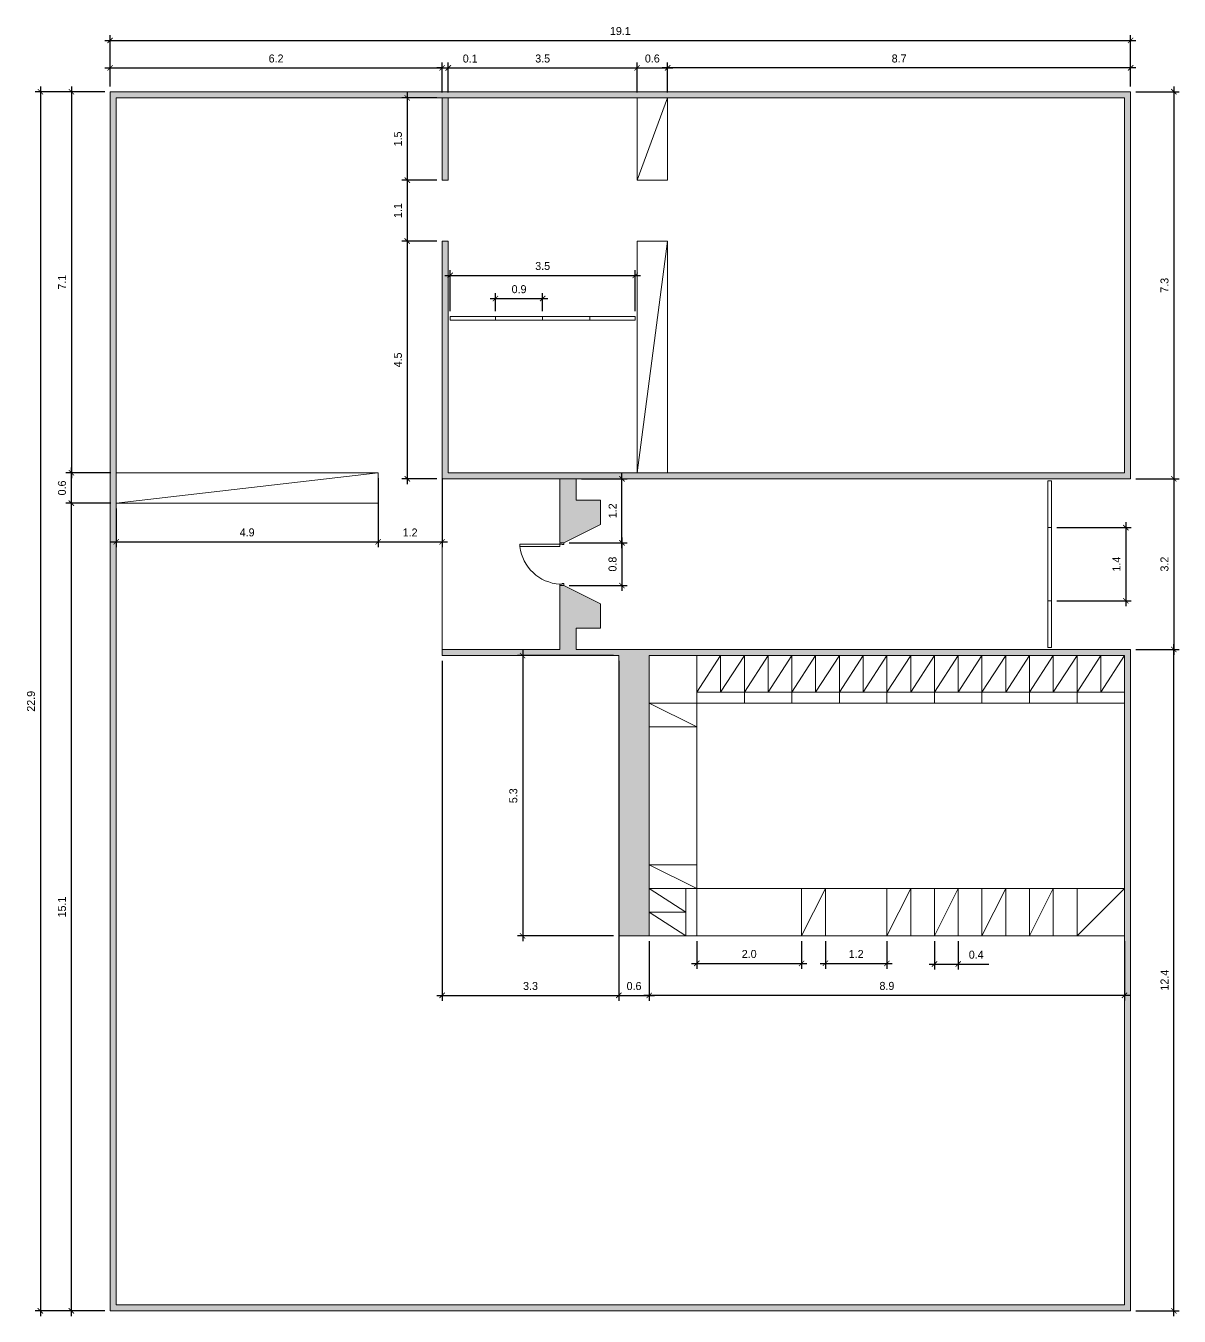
# Model space of a CAD drawing. Header units: inches. Extents: x 313.8 to 391.6, y -1326.7 to -1297.6.
# Drawn here: x 313.81 to 335.44, y -1326.7 to -1302.51 of the extents above; entities that cross this region are included whole.
import ezdxf

# ---------------------------------------------------------------- set-up
doc = ezdxf.new("R2010")
doc.units = ezdxf.units.IN
doc.header["$MEASUREMENT"] = 0
doc.linetypes.add('ACAD_ISO02W100', pattern=[15, 12, -3])
doc.layers.get('DEFPOINTS').update_dxf_attribs({"color": 210})
for name, color, linetype, lineweight in [('A-ANNO-DIMS', 3, 'Continuous', 9), ('A-DOOR-FULL', 4, 'Continuous', 15), ('A-FURN', 8, 'Continuous', 15), ('A-WALL-FULL', 7, 'Continuous', 18), ('quota', 4, 'Continuous', 5)]:
    doc.layers.add(name, color=color, linetype=linetype, lineweight=lineweight)
doc.layers.get('0').off()
doc.dimstyles.new('Copy(3) of Standard', dxfattribs={"dimtxt": 0.15, "dimasz": 0.1, "dimexe": 0.1, "dimexo": 0.1, "dimgap": 0.1, "dimtad": 1, "dimtoh": 1, "dimdec": 1, "dimzin": 0, "dimdsep": 46, "dimtxsty": 'Standard', "dimblk": 'ARCHTICK', "dimblk1": 'ARCHTICK', "dimblk2": 'ARCHTICK', "dimcen": 0.09, "dimdle": 0.1, "dimadec": 0, "dimazin": 0, "dimtfac": 1, "dimtdec": 1, "dimtofl": 0, "dimtmove": 0, "dimatfit": 3, "dimldrblk": 'ARCHTICK', "dimfxl": 1, "dimtolj": 1, "dimtzin": 0, "dimarcsym": 0})

# ---------------------------------------------------------------- blocks, each defined once
blk = doc.blocks.new('_ArchTick')
at = {"color": 0, "linetype": 'ByBlock', "const_width": 0.15}
blk.add_lwpolyline([(-0.5, -0.5), (0.5, 0.5)], dxfattribs=at)
blk = doc.blocks.new('*D37')
at = {"layer": 'DEFPOINTS', "color": 0, "transparency": 16777216}
for p in [(334.529, -1302.784), (315.386, -1303.746), (334.529, -1303.746)]:
    blk.add_point(p, dxfattribs=at)
at = {"layer": 'quota', "color": 0, "lineweight": -2, "transparency": 16777216}
for p, q in [((315.286, -1302.784), (334.629, -1302.784)), ((315.386, -1303.646), (315.386, -1302.684)), ((334.529, -1303.646), (334.529, -1302.684))]:
    blk.add_line(p, q, dxfattribs=at)
at = {"layer": 'quota', "color": 0, "lineweight": -2, "transparency": 16777216, "xscale": 0.1, "yscale": 0.1, "zscale": 0.1, "rotation": 180}
blk.add_blockref('_ArchTick', (315.386, -1302.784), dxfattribs=at)
at = {"layer": 'quota', "color": 0, "lineweight": -2, "transparency": 16777216, "xscale": 0.1, "yscale": 0.1, "zscale": 0.1}
blk.add_blockref('_ArchTick', (334.529, -1302.784), dxfattribs=at)
at = {"layer": 'quota', "color": 0, "transparency": 16777216, "insert": (324.957, -1302.609), "char_height": 0.15, "attachment_point": 5}
blk.add_mtext('\\A1;19.1', dxfattribs=at)
blk = doc.blocks.new('*D38')
at = {"layer": 'DEFPOINTS', "color": 0, "transparency": 16777216}
for p in [(315.386, -1303.746), (314.079, -1326.603), (315.386, -1326.603)]:
    blk.add_point(p, dxfattribs=at)
at = {"layer": 'quota', "color": 0, "lineweight": -2, "transparency": 16777216}
for p, q in [((315.286, -1303.746), (313.979, -1303.746)), ((314.079, -1303.646), (314.079, -1326.703)), ((315.286, -1326.603), (313.979, -1326.603))]:
    blk.add_line(p, q, dxfattribs=at)
at = {"layer": 'quota', "color": 0, "lineweight": -2, "transparency": 16777216, "xscale": 0.1, "yscale": 0.1, "zscale": 0.1}
for p, rotation in [((314.079, -1303.746), 90), ((314.079, -1326.603), 270)]:
    blk.add_blockref('_ArchTick', p, dxfattribs=dict(at, rotation=rotation))
at = {"layer": 'quota', "color": 0, "transparency": 16777216, "insert": (313.904, -1315.175), "char_height": 0.15, "attachment_point": 5, "rotation": 90}
blk.add_mtext('\\A1;22.9', dxfattribs=at)
blk = doc.blocks.new('*D39')
at = {"layer": 'DEFPOINTS', "color": 0, "transparency": 16777216}
for p in [(315.386, -1303.746), (314.66, -1310.889), (315.386, -1310.889)]:
    blk.add_point(p, dxfattribs=at)
at = {"layer": 'quota', "color": 0, "lineweight": -2, "transparency": 16777216}
for p, q in [((315.286, -1303.746), (314.56, -1303.746)), ((314.66, -1303.646), (314.66, -1310.989)), ((315.286, -1310.889), (314.56, -1310.889))]:
    blk.add_line(p, q, dxfattribs=at)
at = {"layer": 'quota', "color": 0, "lineweight": -2, "transparency": 16777216, "xscale": 0.1, "yscale": 0.1, "zscale": 0.1}
for p, rotation in [((314.66, -1303.746), 90), ((314.66, -1310.889), 270)]:
    blk.add_blockref('_ArchTick', p, dxfattribs=dict(at, rotation=rotation))
at = {"layer": 'quota', "color": 0, "transparency": 16777216, "insert": (314.485, -1307.318), "char_height": 0.15, "attachment_point": 5, "rotation": 90}
blk.add_mtext('\\A1;7.1', dxfattribs=at)
blk = doc.blocks.new('*D40')
at = {"layer": 'DEFPOINTS', "color": 0, "transparency": 16777216}
for p in [(315.5, -1310.889), (314.659, -1311.461), (315.5, -1311.461)]:
    blk.add_point(p, dxfattribs=at)
at = {"layer": 'quota', "color": 0, "lineweight": -2, "transparency": 16777216}
for p, q in [((314.659, -1310.789), (314.659, -1311.561)), ((315.4, -1310.889), (314.559, -1310.889)), ((315.4, -1311.461), (314.559, -1311.461))]:
    blk.add_line(p, q, dxfattribs=at)
at = {"layer": 'quota', "color": 0, "lineweight": -2, "transparency": 16777216, "xscale": 0.1, "yscale": 0.1, "zscale": 0.1}
for p, rotation in [((314.659, -1310.889), 90), ((314.659, -1311.461), 270)]:
    blk.add_blockref('_ArchTick', p, dxfattribs=dict(at, rotation=rotation))
at = {"layer": 'quota', "color": 0, "transparency": 16777216, "insert": (314.484, -1311.175), "char_height": 0.15, "attachment_point": 5, "rotation": 90}
blk.add_mtext('\\A1;0.6', dxfattribs=at)
blk = doc.blocks.new('*D41')
at = {"layer": 'DEFPOINTS', "color": 0, "transparency": 16777216}
for p in [(315.386, -1311.461), (314.659, -1326.603), (315.386, -1326.603)]:
    blk.add_point(p, dxfattribs=at)
at = {"layer": 'quota', "color": 0, "lineweight": -2, "transparency": 16777216}
for p, q in [((315.286, -1311.461), (314.559, -1311.461)), ((314.659, -1311.361), (314.659, -1326.703)), ((315.286, -1326.603), (314.559, -1326.603))]:
    blk.add_line(p, q, dxfattribs=at)
at = {"layer": 'quota', "color": 0, "lineweight": -2, "transparency": 16777216, "xscale": 0.1, "yscale": 0.1, "zscale": 0.1}
for p, rotation in [((314.659, -1311.461), 90), ((314.659, -1326.603), 270)]:
    blk.add_blockref('_ArchTick', p, dxfattribs=dict(at, rotation=rotation))
at = {"layer": 'quota', "color": 0, "transparency": 16777216, "insert": (314.484, -1319.032), "char_height": 0.15, "attachment_point": 5, "rotation": 90}
blk.add_mtext('\\A1;15.1', dxfattribs=at)
blk = doc.blocks.new('*D42')
at = {"layer": 'DEFPOINTS', "color": 0, "transparency": 16777216}
for p in [(321.614, -1303.299), (315.386, -1303.746), (321.614, -1303.746)]:
    blk.add_point(p, dxfattribs=at)
at = {"layer": 'quota', "color": 0, "lineweight": -2, "transparency": 16777216}
for p, q in [((315.386, -1303.646), (315.386, -1303.199)), ((321.614, -1303.646), (321.614, -1303.199)), ((315.286, -1303.299), (321.714, -1303.299))]:
    blk.add_line(p, q, dxfattribs=at)
at = {"layer": 'quota', "color": 0, "lineweight": -2, "transparency": 16777216, "xscale": 0.1, "yscale": 0.1, "zscale": 0.1, "rotation": 180}
blk.add_blockref('_ArchTick', (315.386, -1303.299), dxfattribs=at)
at = {"layer": 'quota', "color": 0, "lineweight": -2, "transparency": 16777216, "xscale": 0.1, "yscale": 0.1, "zscale": 0.1}
blk.add_blockref('_ArchTick', (321.614, -1303.299), dxfattribs=at)
at = {"layer": 'quota', "color": 0, "transparency": 16777216, "insert": (318.5, -1303.124), "char_height": 0.15, "attachment_point": 5}
blk.add_mtext('\\A1;6.2', dxfattribs=at)
blk = doc.blocks.new('*D43')
at = {"layer": 'DEFPOINTS', "color": 0, "transparency": 16777216}
for p in [(321.729, -1303.3), (321.614, -1303.861), (321.729, -1303.861)]:
    blk.add_point(p, dxfattribs=at)
at = {"layer": 'quota', "color": 0, "lineweight": -2, "transparency": 16777216}
for p, q in [((321.614, -1303.761), (321.614, -1303.2)), ((321.729, -1303.761), (321.729, -1303.2)), ((321.614, -1303.3), (321.514, -1303.3)), ((321.729, -1303.3), (322.354, -1303.3))]:
    blk.add_line(p, q, dxfattribs=at)
at = {"layer": 'quota', "color": 0, "lineweight": -2, "transparency": 16777216, "xscale": 0.1, "yscale": 0.1, "zscale": 0.1}
blk.add_blockref('_ArchTick', (321.614, -1303.3), dxfattribs=at)
at = {"layer": 'quota', "color": 0, "lineweight": -2, "transparency": 16777216, "xscale": 0.1, "yscale": 0.1, "zscale": 0.1, "rotation": 180}
blk.add_blockref('_ArchTick', (321.729, -1303.3), dxfattribs=at)
at = {"layer": 'quota', "color": 0, "transparency": 16777216, "insert": (322.141, -1303.125), "char_height": 0.15, "attachment_point": 5}
blk.add_mtext('\\A1;0.1', dxfattribs=at)
blk = doc.blocks.new('*D44')
at = {"layer": 'DEFPOINTS', "color": 0, "transparency": 16777216}
for p in [(325.272, -1303.299), (321.729, -1303.746), (325.272, -1303.746)]:
    blk.add_point(p, dxfattribs=at)
at = {"layer": 'quota', "color": 0, "lineweight": -2, "transparency": 16777216}
for p, q in [((321.729, -1303.646), (321.729, -1303.199)), ((325.272, -1303.646), (325.272, -1303.199)), ((321.629, -1303.299), (325.372, -1303.299))]:
    blk.add_line(p, q, dxfattribs=at)
at = {"layer": 'quota', "color": 0, "lineweight": -2, "transparency": 16777216, "xscale": 0.1, "yscale": 0.1, "zscale": 0.1, "rotation": 180}
blk.add_blockref('_ArchTick', (321.729, -1303.299), dxfattribs=at)
at = {"layer": 'quota', "color": 0, "lineweight": -2, "transparency": 16777216, "xscale": 0.1, "yscale": 0.1, "zscale": 0.1}
blk.add_blockref('_ArchTick', (325.272, -1303.299), dxfattribs=at)
at = {"layer": 'quota', "color": 0, "transparency": 16777216, "insert": (323.5, -1303.124), "char_height": 0.15, "attachment_point": 5}
blk.add_mtext('\\A1;3.5', dxfattribs=at)
blk = doc.blocks.new('*D45')
at = {"layer": 'DEFPOINTS', "color": 0, "transparency": 16777216}
for p in [(325.843, -1303.299), (325.272, -1303.861), (325.843, -1303.861)]:
    blk.add_point(p, dxfattribs=at)
at = {"layer": 'quota', "color": 0, "lineweight": -2, "transparency": 16777216}
for p, q in [((325.272, -1303.761), (325.272, -1303.199)), ((325.843, -1303.761), (325.843, -1303.199)), ((325.172, -1303.299), (325.943, -1303.299))]:
    blk.add_line(p, q, dxfattribs=at)
at = {"layer": 'quota', "color": 0, "lineweight": -2, "transparency": 16777216, "xscale": 0.1, "yscale": 0.1, "zscale": 0.1, "rotation": 180}
blk.add_blockref('_ArchTick', (325.272, -1303.299), dxfattribs=at)
at = {"layer": 'quota', "color": 0, "lineweight": -2, "transparency": 16777216, "xscale": 0.1, "yscale": 0.1, "zscale": 0.1}
blk.add_blockref('_ArchTick', (325.843, -1303.299), dxfattribs=at)
at = {"layer": 'quota', "color": 0, "transparency": 16777216, "insert": (325.557, -1303.124), "char_height": 0.15, "attachment_point": 5}
blk.add_mtext('\\A1;0.6', dxfattribs=at)
blk = doc.blocks.new('*D46')
at = {"layer": 'DEFPOINTS', "color": 0, "transparency": 16777216}
for p in [(325.843, -1303.299), (325.843, -1303.746), (334.529, -1303.746)]:
    blk.add_point(p, dxfattribs=at)
at = {"layer": 'quota', "color": 0, "lineweight": -2, "transparency": 16777216}
for p, q in [((325.843, -1303.646), (325.843, -1303.199)), ((334.529, -1303.646), (334.529, -1303.199)), ((334.629, -1303.299), (325.743, -1303.299))]:
    blk.add_line(p, q, dxfattribs=at)
at = {"layer": 'quota', "color": 0, "lineweight": -2, "transparency": 16777216, "xscale": 0.1, "yscale": 0.1, "zscale": 0.1, "rotation": 180}
blk.add_blockref('_ArchTick', (325.843, -1303.299), dxfattribs=at)
at = {"layer": 'quota', "color": 0, "lineweight": -2, "transparency": 16777216, "xscale": 0.1, "yscale": 0.1, "zscale": 0.1}
blk.add_blockref('_ArchTick', (334.529, -1303.299), dxfattribs=at)
at = {"layer": 'quota', "color": 0, "transparency": 16777216, "insert": (330.186, -1303.124), "char_height": 0.15, "attachment_point": 5}
blk.add_mtext('\\A1;8.7', dxfattribs=at)
blk = doc.blocks.new('*D47')
at = {"layer": 'DEFPOINTS', "color": 0, "transparency": 16777216}
for p in [(321.614, -1303.861), (320.96, -1305.403), (321.614, -1305.403)]:
    blk.add_point(p, dxfattribs=at)
at = {"layer": 'quota', "color": 0, "lineweight": -2, "transparency": 16777216}
for p, q in [((320.96, -1303.761), (320.96, -1305.503)), ((321.514, -1303.861), (320.86, -1303.861)), ((321.514, -1305.403), (320.86, -1305.403))]:
    blk.add_line(p, q, dxfattribs=at)
at = {"layer": 'quota', "color": 0, "lineweight": -2, "transparency": 16777216, "xscale": 0.1, "yscale": 0.1, "zscale": 0.1}
for p, rotation in [((320.96, -1303.861), 90), ((320.96, -1305.403), 270)]:
    blk.add_blockref('_ArchTick', p, dxfattribs=dict(at, rotation=rotation))
at = {"layer": 'quota', "color": 0, "transparency": 16777216, "insert": (320.785, -1304.632), "char_height": 0.15, "attachment_point": 5, "rotation": 90}
blk.add_mtext('\\A1;1.5', dxfattribs=at)
blk = doc.blocks.new('*D48')
at = {"layer": 'DEFPOINTS', "color": 0, "transparency": 16777216}
for p in [(321.614, -1305.403), (320.96, -1306.546), (321.614, -1306.546)]:
    blk.add_point(p, dxfattribs=at)
at = {"layer": 'quota', "color": 0, "lineweight": -2, "transparency": 16777216}
for p, q in [((321.514, -1305.403), (320.86, -1305.403)), ((320.96, -1305.303), (320.96, -1306.646)), ((321.514, -1306.546), (320.86, -1306.546))]:
    blk.add_line(p, q, dxfattribs=at)
at = {"layer": 'quota', "color": 0, "lineweight": -2, "transparency": 16777216, "xscale": 0.1, "yscale": 0.1, "zscale": 0.1}
for p, rotation in [((320.96, -1305.403), 90), ((320.96, -1306.546), 270)]:
    blk.add_blockref('_ArchTick', p, dxfattribs=dict(at, rotation=rotation))
at = {"layer": 'quota', "color": 0, "transparency": 16777216, "insert": (320.785, -1305.975), "char_height": 0.15, "attachment_point": 5, "rotation": 90}
blk.add_mtext('\\A1;1.1', dxfattribs=at)
blk = doc.blocks.new('*D49')
at = {"layer": 'DEFPOINTS', "color": 0, "transparency": 16777216}
for p in [(321.614, -1306.546), (320.96, -1311.003), (321.614, -1311.003)]:
    blk.add_point(p, dxfattribs=at)
at = {"layer": 'quota', "color": 0, "lineweight": -2, "transparency": 16777216}
for p, q in [((321.514, -1306.546), (320.86, -1306.546)), ((320.96, -1306.446), (320.96, -1311.103)), ((321.514, -1311.003), (320.86, -1311.003))]:
    blk.add_line(p, q, dxfattribs=at)
at = {"layer": 'quota', "color": 0, "lineweight": -2, "transparency": 16777216, "xscale": 0.1, "yscale": 0.1, "zscale": 0.1}
for p, rotation in [((320.96, -1306.546), 90), ((320.96, -1311.003), 270)]:
    blk.add_blockref('_ArchTick', p, dxfattribs=dict(at, rotation=rotation))
at = {"layer": 'quota', "color": 0, "transparency": 16777216, "insert": (320.785, -1308.775), "char_height": 0.15, "attachment_point": 5, "rotation": 90}
blk.add_mtext('\\A1;4.5', dxfattribs=at)
blk = doc.blocks.new('*D51')
at = {"layer": 'DEFPOINTS', "color": 0, "transparency": 16777216}
for p in [(323.9, -1312.203), (323.9, -1313.003), (324.986, -1313.003)]:
    blk.add_point(p, dxfattribs=at)
at = {"layer": 'quota', "color": 0, "lineweight": -2, "transparency": 16777216}
for p, q in [((324, -1312.203), (325.086, -1312.203)), ((324.986, -1312.103), (324.986, -1313.103)), ((324, -1313.003), (325.086, -1313.003))]:
    blk.add_line(p, q, dxfattribs=at)
at = {"layer": 'quota', "color": 0, "lineweight": -2, "transparency": 16777216, "xscale": 0.1, "yscale": 0.1, "zscale": 0.1}
for p, rotation in [((324.986, -1312.203), 90), ((324.986, -1313.003), 270)]:
    blk.add_blockref('_ArchTick', p, dxfattribs=dict(at, rotation=rotation))
at = {"layer": 'quota', "color": 0, "transparency": 16777216, "insert": (324.811, -1312.603), "char_height": 0.15, "attachment_point": 5, "rotation": 90}
blk.add_mtext('\\A1;0.8', dxfattribs=at)
blk = doc.blocks.new('*D52')
at = {"layer": 'DEFPOINTS', "color": 0, "transparency": 16777216}
for p in [(324.129, -1311.003), (324.987, -1311.003), (323.9, -1312.203)]:
    blk.add_point(p, dxfattribs=at)
at = {"layer": 'quota', "color": 0, "lineweight": -2, "transparency": 16777216}
for p, q in [((324.229, -1311.003), (325.087, -1311.003)), ((324.987, -1312.303), (324.987, -1310.903)), ((324, -1312.203), (325.087, -1312.203))]:
    blk.add_line(p, q, dxfattribs=at)
at = {"layer": 'quota', "color": 0, "lineweight": -2, "transparency": 16777216, "xscale": 0.1, "yscale": 0.1, "zscale": 0.1}
for p, rotation in [((324.987, -1311.003), 90), ((324.987, -1312.203), 270)]:
    blk.add_blockref('_ArchTick', p, dxfattribs=dict(at, rotation=rotation))
at = {"layer": 'quota', "color": 0, "transparency": 16777216, "insert": (324.812, -1311.603), "char_height": 0.15, "attachment_point": 5, "rotation": 90}
blk.add_mtext('\\A1;1.2', dxfattribs=at)
blk = doc.blocks.new('*D53')
at = {"layer": 'DEFPOINTS', "color": 0, "transparency": 16777216}
for p in [(325.236, -1307.189), (321.764, -1307.963), (325.236, -1307.963)]:
    blk.add_point(p, dxfattribs=at)
at = {"layer": 'quota', "color": 0, "lineweight": -2, "transparency": 16777216}
for p, q in [((321.764, -1307.863), (321.764, -1307.089)), ((325.236, -1307.863), (325.236, -1307.089)), ((321.664, -1307.189), (325.336, -1307.189))]:
    blk.add_line(p, q, dxfattribs=at)
at = {"layer": 'quota', "color": 0, "lineweight": -2, "transparency": 16777216, "xscale": 0.1, "yscale": 0.1, "zscale": 0.1, "rotation": 180}
blk.add_blockref('_ArchTick', (321.764, -1307.189), dxfattribs=at)
at = {"layer": 'quota', "color": 0, "lineweight": -2, "transparency": 16777216, "xscale": 0.1, "yscale": 0.1, "zscale": 0.1}
blk.add_blockref('_ArchTick', (325.236, -1307.189), dxfattribs=at)
at = {"layer": 'quota', "color": 0, "transparency": 16777216, "insert": (323.5, -1307.014), "char_height": 0.15, "attachment_point": 5}
blk.add_mtext('\\A1;3.5', dxfattribs=at)
blk = doc.blocks.new('*D54')
at = {"layer": 'DEFPOINTS', "color": 0, "transparency": 16777216}
for p in [(323.5, -1307.624), (322.614, -1307.963), (323.5, -1307.963)]:
    blk.add_point(p, dxfattribs=at)
at = {"layer": 'quota', "color": 0, "lineweight": -2, "transparency": 16777216}
for p, q in [((322.514, -1307.624), (323.6, -1307.624)), ((322.614, -1307.863), (322.614, -1307.524)), ((323.5, -1307.863), (323.5, -1307.524))]:
    blk.add_line(p, q, dxfattribs=at)
at = {"layer": 'quota', "color": 0, "lineweight": -2, "transparency": 16777216, "xscale": 0.1, "yscale": 0.1, "zscale": 0.1, "rotation": 180}
blk.add_blockref('_ArchTick', (322.614, -1307.624), dxfattribs=at)
at = {"layer": 'quota', "color": 0, "lineweight": -2, "transparency": 16777216, "xscale": 0.1, "yscale": 0.1, "zscale": 0.1}
blk.add_blockref('_ArchTick', (323.5, -1307.624), dxfattribs=at)
at = {"layer": 'quota', "color": 0, "transparency": 16777216, "insert": (323.057, -1307.449), "char_height": 0.15, "attachment_point": 5}
blk.add_mtext('\\A1;0.9', dxfattribs=at)
blk = doc.blocks.new('*D55')
at = {"layer": 'DEFPOINTS', "color": 0, "transparency": 16777216}
for p in [(334.529, -1303.746), (334.528, -1311.003), (335.339, -1311.003)]:
    blk.add_point(p, dxfattribs=at)
at = {"layer": 'quota', "color": 0, "lineweight": -2, "transparency": 16777216}
for p, q in [((334.629, -1303.746), (335.44, -1303.746)), ((335.34, -1303.646), (335.339, -1311.103)), ((334.628, -1311.003), (335.439, -1311.003))]:
    blk.add_line(p, q, dxfattribs=at)
at = {"layer": 'quota', "color": 0, "lineweight": -2, "transparency": 16777216, "xscale": 0.1, "yscale": 0.1, "zscale": 0.1}
for p, rotation in [((335.34, -1303.746), 89.99767117110451), ((335.339, -1311.003), 269.9976711711045)]:
    blk.add_blockref('_ArchTick', p, dxfattribs=dict(at, rotation=rotation))
at = {"layer": 'quota', "color": 0, "transparency": 16777216, "insert": (335.164, -1307.375), "char_height": 0.15, "attachment_point": 5, "rotation": 89.9977}
blk.add_mtext('\\A1;7.3', dxfattribs=at)
blk = doc.blocks.new('*D56')
at = {"layer": 'DEFPOINTS', "color": 0, "transparency": 16777216}
for p in [(334.528, -1311.003), (334.528, -1314.203), (335.339, -1314.203)]:
    blk.add_point(p, dxfattribs=at)
at = {"layer": 'quota', "color": 0, "lineweight": -2, "transparency": 16777216}
for p, q in [((334.628, -1311.003), (335.439, -1311.003)), ((335.339, -1310.903), (335.339, -1314.303)), ((334.628, -1314.203), (335.439, -1314.203))]:
    blk.add_line(p, q, dxfattribs=at)
at = {"layer": 'quota', "color": 0, "lineweight": -2, "transparency": 16777216, "xscale": 0.1, "yscale": 0.1, "zscale": 0.1}
for p, rotation in [((335.339, -1311.003), 89.99767117110441), ((335.339, -1314.203), 269.9976711711044)]:
    blk.add_blockref('_ArchTick', p, dxfattribs=dict(at, rotation=rotation))
at = {"layer": 'quota', "color": 0, "transparency": 16777216, "insert": (335.164, -1312.603), "char_height": 0.15, "attachment_point": 5, "rotation": 89.9977}
blk.add_mtext('\\A1;3.2', dxfattribs=at)
blk = doc.blocks.new('*D57')
at = {"layer": 'DEFPOINTS', "color": 0, "transparency": 16777216}
for p in [(334.529, -1314.203), (335.339, -1314.203), (334.529, -1326.603)]:
    blk.add_point(p, dxfattribs=at)
at = {"layer": 'quota', "color": 0, "lineweight": -2, "transparency": 16777216}
for p, q in [((335.339, -1326.703), (335.339, -1314.103)), ((334.629, -1314.203), (335.439, -1314.203)), ((334.629, -1326.603), (335.439, -1326.603))]:
    blk.add_line(p, q, dxfattribs=at)
at = {"layer": 'quota', "color": 0, "lineweight": -2, "transparency": 16777216, "xscale": 0.1, "yscale": 0.1, "zscale": 0.1}
for p, rotation in [((335.339, -1314.203), 90), ((335.339, -1326.603), 270)]:
    blk.add_blockref('_ArchTick', p, dxfattribs=dict(at, rotation=rotation))
at = {"layer": 'quota', "color": 0, "transparency": 16777216, "insert": (335.164, -1320.403), "char_height": 0.15, "attachment_point": 5, "rotation": 90}
blk.add_mtext('\\A1;12.4', dxfattribs=at)
blk = doc.blocks.new('*D58')
at = {"layer": 'DEFPOINTS', "color": 0, "transparency": 16777216}
for p in [(333.043, -1311.918), (333.043, -1313.289), (334.438, -1313.289)]:
    blk.add_point(p, dxfattribs=at)
at = {"layer": 'quota', "color": 0, "lineweight": -2, "transparency": 16777216}
for p, q in [((333.143, -1311.918), (334.538, -1311.918)), ((334.438, -1311.818), (334.438, -1313.389)), ((333.143, -1313.289), (334.538, -1313.289))]:
    blk.add_line(p, q, dxfattribs=at)
at = {"layer": 'quota', "color": 0, "lineweight": -2, "transparency": 16777216, "xscale": 0.1, "yscale": 0.1, "zscale": 0.1}
for p, rotation in [((334.438, -1311.918), 90), ((334.438, -1313.289), 270)]:
    blk.add_blockref('_ArchTick', p, dxfattribs=dict(at, rotation=rotation))
at = {"layer": 'quota', "color": 0, "transparency": 16777216, "insert": (334.263, -1312.603), "char_height": 0.15, "attachment_point": 5, "rotation": 90}
blk.add_mtext('\\A1;1.4', dxfattribs=at)
blk = doc.blocks.new('*D59')
at = {"layer": 'DEFPOINTS', "color": 0, "transparency": 16777216}
for p in [(321.614, -1314.318), (324.929, -1314.318), (324.929, -1320.688)]:
    blk.add_point(p, dxfattribs=at)
at = {"layer": 'quota', "color": 0, "lineweight": -2, "transparency": 16777216}
for p, q in [((321.614, -1314.418), (321.614, -1320.788)), ((324.929, -1314.418), (324.929, -1320.788)), ((321.514, -1320.688), (325.029, -1320.688))]:
    blk.add_line(p, q, dxfattribs=at)
at = {"layer": 'quota', "color": 0, "lineweight": -2, "transparency": 16777216, "xscale": 0.1, "yscale": 0.1, "zscale": 0.1, "rotation": 180}
blk.add_blockref('_ArchTick', (321.614, -1320.688), dxfattribs=at)
at = {"layer": 'quota', "color": 0, "lineweight": -2, "transparency": 16777216, "xscale": 0.1, "yscale": 0.1, "zscale": 0.1}
blk.add_blockref('_ArchTick', (324.929, -1320.688), dxfattribs=at)
at = {"layer": 'quota', "color": 0, "transparency": 16777216, "insert": (323.272, -1320.513), "char_height": 0.15, "attachment_point": 5}
blk.add_mtext('\\A1;3.3', dxfattribs=at)
blk = doc.blocks.new('*D60')
at = {"layer": 'DEFPOINTS', "color": 0, "transparency": 16777216}
for p in [(324.929, -1319.575), (325.5, -1319.575), (325.5, -1320.689)]:
    blk.add_point(p, dxfattribs=at)
at = {"layer": 'quota', "color": 0, "lineweight": -2, "transparency": 16777216}
for p, q in [((324.929, -1319.675), (324.929, -1320.789)), ((325.5, -1319.675), (325.5, -1320.789)), ((324.829, -1320.689), (325.6, -1320.689))]:
    blk.add_line(p, q, dxfattribs=at)
at = {"layer": 'quota', "color": 0, "lineweight": -2, "transparency": 16777216, "xscale": 0.1, "yscale": 0.1, "zscale": 0.1, "rotation": 180}
blk.add_blockref('_ArchTick', (324.929, -1320.689), dxfattribs=at)
at = {"layer": 'quota', "color": 0, "lineweight": -2, "transparency": 16777216, "xscale": 0.1, "yscale": 0.1, "zscale": 0.1}
blk.add_blockref('_ArchTick', (325.5, -1320.689), dxfattribs=at)
at = {"layer": 'quota', "color": 0, "transparency": 16777216, "insert": (325.214, -1320.514), "char_height": 0.15, "attachment_point": 5}
blk.add_mtext('\\A1;0.6', dxfattribs=at)
blk = doc.blocks.new('*D61')
at = {"layer": 'DEFPOINTS', "color": 0, "transparency": 16777216}
for p in [(325.5, -1319.575), (334.414, -1319.575), (334.414, -1320.687)]:
    blk.add_point(p, dxfattribs=at)
at = {"layer": 'quota', "color": 0, "lineweight": -2, "transparency": 16777216}
for p, q in [((325.5, -1319.675), (325.5, -1320.787)), ((334.414, -1319.675), (334.414, -1320.787)), ((325.4, -1320.687), (334.514, -1320.687))]:
    blk.add_line(p, q, dxfattribs=at)
at = {"layer": 'quota', "color": 0, "lineweight": -2, "transparency": 16777216, "xscale": 0.1, "yscale": 0.1, "zscale": 0.1, "rotation": 180}
blk.add_blockref('_ArchTick', (325.5, -1320.687), dxfattribs=at)
at = {"layer": 'quota', "color": 0, "lineweight": -2, "transparency": 16777216, "xscale": 0.1, "yscale": 0.1, "zscale": 0.1}
blk.add_blockref('_ArchTick', (334.414, -1320.687), dxfattribs=at)
at = {"layer": 'quota', "color": 0, "transparency": 16777216, "insert": (329.957, -1320.512), "char_height": 0.15, "attachment_point": 5}
blk.add_mtext('\\A1;8.9', dxfattribs=at)
blk = doc.blocks.new('*D62')
at = {"layer": 'DEFPOINTS', "color": 0, "transparency": 16777216}
for p in [(326.392, -1319.575), (328.357, -1319.575), (328.357, -1320.088)]:
    blk.add_point(p, dxfattribs=at)
at = {"layer": 'quota', "color": 0, "lineweight": -2, "transparency": 16777216}
for p, q in [((326.392, -1319.675), (326.392, -1320.188)), ((328.357, -1319.675), (328.357, -1320.188)), ((326.292, -1320.088), (328.457, -1320.088))]:
    blk.add_line(p, q, dxfattribs=at)
at = {"layer": 'quota', "color": 0, "lineweight": -2, "transparency": 16777216, "xscale": 0.1, "yscale": 0.1, "zscale": 0.1, "rotation": 180}
blk.add_blockref('_ArchTick', (326.392, -1320.088), dxfattribs=at)
at = {"layer": 'quota', "color": 0, "lineweight": -2, "transparency": 16777216, "xscale": 0.1, "yscale": 0.1, "zscale": 0.1}
blk.add_blockref('_ArchTick', (328.357, -1320.088), dxfattribs=at)
at = {"layer": 'quota', "color": 0, "transparency": 16777216, "insert": (327.374, -1319.913), "char_height": 0.15, "attachment_point": 5}
blk.add_mtext('\\A1;2.0', dxfattribs=at)
blk = doc.blocks.new('*D63')
at = {"layer": 'DEFPOINTS', "color": 0, "transparency": 16777216}
for p in [(328.803, -1319.575), (329.957, -1319.575), (329.957, -1320.088)]:
    blk.add_point(p, dxfattribs=at)
at = {"layer": 'quota', "color": 0, "lineweight": -2, "transparency": 16777216}
for p, q in [((328.803, -1319.675), (328.803, -1320.188)), ((329.957, -1319.675), (329.957, -1320.188)), ((328.703, -1320.088), (330.057, -1320.088))]:
    blk.add_line(p, q, dxfattribs=at)
at = {"layer": 'quota', "color": 0, "lineweight": -2, "transparency": 16777216, "xscale": 0.1, "yscale": 0.1, "zscale": 0.1, "rotation": 180}
blk.add_blockref('_ArchTick', (328.803, -1320.088), dxfattribs=at)
at = {"layer": 'quota', "color": 0, "lineweight": -2, "transparency": 16777216, "xscale": 0.1, "yscale": 0.1, "zscale": 0.1}
blk.add_blockref('_ArchTick', (329.957, -1320.088), dxfattribs=at)
at = {"layer": 'quota', "color": 0, "transparency": 16777216, "insert": (329.38, -1319.913), "char_height": 0.15, "attachment_point": 5}
blk.add_mtext('\\A1;1.2', dxfattribs=at)
blk = doc.blocks.new('*D64')
at = {"layer": 'DEFPOINTS', "color": 0, "transparency": 16777216}
for p in [(330.849, -1319.575), (331.294, -1319.575), (331.294, -1320.101)]:
    blk.add_point(p, dxfattribs=at)
at = {"layer": 'quota', "color": 0, "lineweight": -2, "transparency": 16777216}
for p, q in [((330.849, -1319.675), (330.849, -1320.201)), ((331.294, -1319.675), (331.294, -1320.201)), ((330.749, -1320.101), (331.294, -1320.101)), ((331.294, -1320.101), (331.869, -1320.101))]:
    blk.add_line(p, q, dxfattribs=at)
at = {"layer": 'quota', "color": 0, "lineweight": -2, "transparency": 16777216, "xscale": 0.1, "yscale": 0.1, "zscale": 0.1, "rotation": 180}
blk.add_blockref('_ArchTick', (330.849, -1320.101), dxfattribs=at)
at = {"layer": 'quota', "color": 0, "lineweight": -2, "transparency": 16777216, "xscale": 0.1, "yscale": 0.1, "zscale": 0.1}
blk.add_blockref('_ArchTick', (331.294, -1320.101), dxfattribs=at)
at = {"layer": 'quota', "color": 0, "transparency": 16777216, "insert": (331.632, -1319.926), "char_height": 0.15, "attachment_point": 5}
blk.add_mtext('\\A1;0.4', dxfattribs=at)
blk = doc.blocks.new('*D65')
at = {"layer": 'DEFPOINTS', "color": 0, "transparency": 16777216}
for p in [(324.929, -1314.318), (323.125, -1319.575), (324.929, -1319.575)]:
    blk.add_point(p, dxfattribs=at)
at = {"layer": 'quota', "color": 0, "lineweight": -2, "transparency": 16777216}
for p, q in [((324.829, -1314.318), (323.025, -1314.318)), ((323.125, -1314.218), (323.125, -1319.675)), ((324.829, -1319.575), (323.025, -1319.575))]:
    blk.add_line(p, q, dxfattribs=at)
at = {"layer": 'quota', "color": 0, "lineweight": -2, "transparency": 16777216, "xscale": 0.1, "yscale": 0.1, "zscale": 0.1}
for p, rotation in [((323.125, -1314.318), 90), ((323.125, -1319.575), 270)]:
    blk.add_blockref('_ArchTick', p, dxfattribs=dict(at, rotation=rotation))
at = {"layer": 'quota', "color": 0, "transparency": 16777216, "insert": (322.95, -1316.946), "char_height": 0.15, "attachment_point": 5, "rotation": 90}
blk.add_mtext('\\A1;5.3', dxfattribs=at)
blk = doc.blocks.new('*D66')
at = {"layer": 'DEFPOINTS', "color": 0, "transparency": 16777216}
for p in [(315.5, -1311.461), (320.414, -1311.461), (320.414, -1312.184)]:
    blk.add_point(p, dxfattribs=at)
at = {"layer": 'quota', "color": 0, "lineweight": -2, "transparency": 16777216}
for p, q in [((315.5, -1311.561), (315.5, -1312.284)), ((320.414, -1311.561), (320.414, -1312.284)), ((315.4, -1312.184), (320.514, -1312.184))]:
    blk.add_line(p, q, dxfattribs=at)
at = {"layer": 'quota', "color": 0, "lineweight": -2, "transparency": 16777216, "xscale": 0.1, "yscale": 0.1, "zscale": 0.1, "rotation": 180}
blk.add_blockref('_ArchTick', (315.5, -1312.184), dxfattribs=at)
at = {"layer": 'quota', "color": 0, "lineweight": -2, "transparency": 16777216, "xscale": 0.1, "yscale": 0.1, "zscale": 0.1}
blk.add_blockref('_ArchTick', (320.414, -1312.184), dxfattribs=at)
at = {"layer": 'quota', "color": 0, "transparency": 16777216, "insert": (317.957, -1312.009), "char_height": 0.15, "attachment_point": 5}
blk.add_mtext('\\A1;4.9', dxfattribs=at)
blk = doc.blocks.new('*D67')
at = {"layer": 'DEFPOINTS', "color": 0, "transparency": 16777216}
for p in [(320.414, -1310.889), (321.614, -1310.889), (321.614, -1312.185)]:
    blk.add_point(p, dxfattribs=at)
at = {"layer": 'quota', "color": 0, "lineweight": -2, "transparency": 16777216}
for p, q in [((320.414, -1310.989), (320.414, -1312.285)), ((321.614, -1310.989), (321.614, -1312.285)), ((320.314, -1312.185), (321.714, -1312.185))]:
    blk.add_line(p, q, dxfattribs=at)
at = {"layer": 'quota', "color": 0, "lineweight": -2, "transparency": 16777216, "xscale": 0.1, "yscale": 0.1, "zscale": 0.1, "rotation": 180}
blk.add_blockref('_ArchTick', (320.414, -1312.185), dxfattribs=at)
at = {"layer": 'quota', "color": 0, "lineweight": -2, "transparency": 16777216, "xscale": 0.1, "yscale": 0.1, "zscale": 0.1}
blk.add_blockref('_ArchTick', (321.614, -1312.185), dxfattribs=at)
at = {"layer": 'quota', "color": 0, "transparency": 16777216, "insert": (321.014, -1312.01), "char_height": 0.15, "attachment_point": 5}
blk.add_mtext('\\A1;1.2', dxfattribs=at)

msp = doc.modelspace()

# ---------------------------------------------------------------- hatches: boundary and pattern name
at = {"layer": 'A-WALL-FULL'}
h = msp.add_hatch(color=9, dxfattribs=at)
h.dxf.hatch_style = 1
h.paths.add_polyline_path([(325.5, -1314.318), (334.414, -1314.318), (334.414, -1315.003), (334.414, -1326.489), (315.5, -1326.489), (315.5, -1303.861), (334.414, -1303.861), (334.414, -1310.889), (325.843, -1310.889), (325.272, -1310.889), (321.729, -1310.889), (321.729, -1308.032), (321.729, -1306.546), (321.614, -1306.546), (321.614, -1310.889), (321.614, -1311.003), (324.129, -1311.003), (334.528, -1311.003), (334.529, -1303.746), (315.386, -1303.746), (315.386, -1326.603), (334.529, -1326.603), (334.529, -1314.318), (334.529, -1314.203), (324.129, -1314.203), (321.614, -1314.203), (321.614, -1314.318), (324.929, -1314.318), (324.929, -1319.575), (325.5, -1319.575)])
h = msp.add_hatch(color=9, dxfattribs=at)
h.dxf.hatch_style = 1
h.paths.add_polyline_path([(321.729, -1303.861), (321.614, -1303.861), (321.614, -1305.403), (321.729, -1305.403)])
h = msp.add_hatch(color=9, dxfattribs=at)
h.dxf.hatch_style = 1
h.paths.add_polyline_path([(324.586, -1311.861), (323.9, -1312.203), (323.823, -1312.203), (323.823, -1312.193), (323.823, -1311.003), (324.129, -1311.003), (324.129, -1311.403), (324.586, -1311.403)])
h = msp.add_hatch(color=9, dxfattribs=at)
h.dxf.hatch_style = 1
h.paths.add_polyline_path([(324.586, -1313.346), (323.9, -1313.003), (323.823, -1313.003), (323.823, -1313.013), (323.823, -1314.203), (324.129, -1314.203), (324.129, -1313.803), (324.586, -1313.803)])

# ---------------------------------------------------------------- linework, layer by layer
at = {"layer": 'A-ANNO-DIMS'}
for p, q in [((321.614, -1314.203), (321.614, -1311.003)), ((326.392, -1318.238), (326.392, -1315.655)), ((328.803, -1318.683), (329.957, -1318.683)), ((330.403, -1318.683), (330.849, -1318.683)), ((331.294, -1318.683), (331.74, -1318.683)), ((332.186, -1318.683), (332.632, -1318.683)), ((333.077, -1318.683), (333.523, -1318.683)), ((328.803, -1319.575), (329.957, -1319.575)), ((330.403, -1319.575), (330.849, -1319.575)), ((331.294, -1319.575), (331.74, -1319.575)), ((332.186, -1319.575), (332.632, -1319.575)), ((333.077, -1319.575), (333.523, -1319.575))]:
    msp.add_line(p, q, dxfattribs=at)
at = {"layer": 'A-ANNO-DIMS', "linetype": 'ACAD_ISO02W100'}
for p, q in [((328.357, -1318.683), (326.392, -1318.683)), ((328.357, -1319.575), (326.392, -1319.575))]:
    msp.add_line(p, q, dxfattribs=at)
at = {"layer": 'A-DOOR-FULL'}
for p, q in [((325.236, -1307.963), (321.764, -1307.963)), ((321.764, -1307.963), (322.614, -1307.963)), ((321.764, -1308.032), (321.764, -1307.963)), ((321.764, -1308.032), (325.236, -1308.032)), ((322.614, -1307.963), (322.614, -1308.032)), ((322.614, -1307.963), (323.5, -1307.963)), ((323.5, -1307.963), (323.5, -1308.032)), ((323.5, -1307.963), (324.386, -1307.963)), ((324.386, -1307.963), (324.386, -1308.032)), ((332.974, -1311.039), (332.974, -1314.168)), ((332.974, -1311.039), (333.043, -1311.039)), ((333.043, -1311.039), (333.043, -1311.546)), ((333.043, -1311.546), (333.043, -1312.432)), ((332.974, -1313.289), (332.974, -1311.918)), ((332.974, -1311.918), (333.043, -1311.918)), ((323.823, -1312.203), (323.9, -1312.203)), ((333.043, -1312.432), (333.043, -1313.318)), ((323.868, -1312.978), (323.868, -1312.968)), ((323.868, -1312.968), (323.9, -1312.968)), ((323.9, -1313.003), (323.868, -1313.003)), ((323.9, -1312.968), (323.9, -1313.003)), ((332.974, -1314.168), (332.974, -1313.289)), ((332.974, -1313.289), (333.043, -1313.289)), ((333.043, -1314.168), (333.043, -1313.318)), ((332.974, -1314.168), (333.043, -1314.168))]:
    msp.add_line(p, q, dxfattribs=at)
at = {"layer": 'A-DOOR-FULL', "linetype": 'ACAD_ISO02W100'}
msp.add_line((325.236, -1307.963), (325.236, -1308.032), dxfattribs=at)
at = {"layer": 'A-DOOR-FULL'}
msp.add_lwpolyline([(323.073, -1312.228), (323.823, -1312.228), (323.823, -1312.273), (323.073, -1312.273)], close=True, dxfattribs=at)
for points in [[(323.868, -1312.203), (323.868, -1312.203), (323.823, -1312.203), (323.823, -1312.228), (323.868, -1312.228)], [(323.868, -1312.228), (323.868, -1312.238), (323.9, -1312.238), (323.9, -1312.203), (323.868, -1312.203)], [(323.868, -1312.978), (323.823, -1312.978), (323.823, -1313.003), (323.868, -1313.003)]]:
    msp.add_lwpolyline(points, dxfattribs=at)
msp.add_arc((323.866, -1312.181), 0.798, 186.6363, 266.9067, dxfattribs=at)
at = {"layer": 'A-FURN'}
for p, q in [((325.272, -1305.403), (325.272, -1303.861)), ((325.272, -1305.403), (325.843, -1303.861)), ((325.843, -1305.403), (325.843, -1303.861)), ((325.272, -1305.403), (325.843, -1305.403)), ((325.272, -1310.889), (325.272, -1306.546)), ((325.272, -1306.546), (325.843, -1306.546)), ((325.843, -1306.546), (325.272, -1310.889)), ((325.843, -1306.546), (325.843, -1310.889)), ((315.5, -1310.889), (320.414, -1310.889)), ((320.414, -1310.889), (315.5, -1311.461)), ((320.414, -1310.889), (320.414, -1311.461)), ((320.414, -1311.461), (315.5, -1311.461)), ((326.392, -1315.209), (326.392, -1314.318)), ((326.837, -1314.318), (326.392, -1315.003)), ((326.837, -1315.003), (326.837, -1314.318)), ((327.283, -1314.318), (326.837, -1315.003)), ((327.283, -1315.209), (327.283, -1314.318)), ((327.729, -1314.318), (327.283, -1315.003)), ((327.283, -1315.003), (327.283, -1314.318)), ((327.729, -1315.003), (327.729, -1314.318)), ((328.174, -1314.318), (327.729, -1315.003)), ((328.174, -1315.209), (328.174, -1314.318)), ((328.62, -1314.318), (328.174, -1315.003)), ((328.174, -1315.003), (328.174, -1314.318)), ((328.62, -1315.003), (328.62, -1314.318)), ((329.066, -1314.318), (328.62, -1315.003)), ((329.066, -1315.209), (329.066, -1314.318)), ((329.512, -1314.318), (329.066, -1315.003)), ((329.066, -1315.003), (329.066, -1314.318)), ((329.512, -1315.003), (329.512, -1314.318)), ((329.957, -1314.318), (329.512, -1315.003)), ((329.957, -1315.209), (329.957, -1314.318)), ((330.403, -1314.318), (329.957, -1315.003)), ((329.957, -1315.003), (329.957, -1314.318)), ((330.403, -1315.003), (330.403, -1314.318)), ((330.849, -1314.318), (330.403, -1315.003)), ((330.849, -1315.209), (330.849, -1314.318)), ((331.294, -1314.318), (330.849, -1315.003)), ((330.849, -1315.003), (330.849, -1314.318)), ((331.294, -1315.003), (331.294, -1314.318)), ((331.74, -1314.318), (331.294, -1315.003)), ((331.74, -1315.209), (331.74, -1314.318)), ((332.186, -1314.318), (331.74, -1315.003)), ((331.74, -1315.003), (331.74, -1314.318)), ((332.186, -1315.003), (332.186, -1314.318)), ((332.632, -1314.318), (332.186, -1315.003)), ((332.632, -1315.209), (332.632, -1314.318)), ((333.077, -1314.318), (332.632, -1315.003)), ((332.632, -1315.003), (332.632, -1314.318)), ((333.077, -1315.003), (333.077, -1314.318)), ((333.523, -1314.318), (333.077, -1315.003)), ((333.523, -1315.209), (333.523, -1314.318)), ((333.969, -1314.318), (333.523, -1315.003)), ((333.523, -1315.003), (333.523, -1314.318)), ((333.969, -1315.003), (333.969, -1314.318)), ((334.414, -1314.318), (333.969, -1315.003)), ((326.837, -1315.003), (326.392, -1315.003)), ((327.283, -1315.003), (326.837, -1315.003)), ((327.729, -1315.003), (327.283, -1315.003)), ((328.174, -1315.003), (327.729, -1315.003)), ((328.62, -1315.003), (328.174, -1315.003)), ((329.066, -1315.003), (328.62, -1315.003)), ((329.512, -1315.003), (329.066, -1315.003)), ((329.957, -1315.003), (329.512, -1315.003)), ((330.403, -1315.003), (329.957, -1315.003)), ((330.849, -1315.003), (330.403, -1315.003)), ((331.294, -1315.003), (330.849, -1315.003)), ((331.74, -1315.003), (331.294, -1315.003)), ((332.186, -1315.003), (331.74, -1315.003)), ((332.632, -1315.003), (332.186, -1315.003)), ((333.077, -1315.003), (332.632, -1315.003)), ((333.523, -1315.003), (333.077, -1315.003)), ((333.969, -1315.003), (333.523, -1315.003)), ((334.414, -1315.003), (333.969, -1315.003)), ((326.392, -1315.209), (325.5, -1315.209)), ((325.5, -1315.209), (326.392, -1315.655)), ((327.283, -1315.209), (326.392, -1315.209)), ((326.392, -1315.209), (326.392, -1315.655)), ((328.174, -1315.209), (327.283, -1315.209)), ((329.066, -1315.209), (328.174, -1315.209)), ((329.957, -1315.209), (329.066, -1315.209)), ((330.849, -1315.209), (329.957, -1315.209)), ((331.74, -1315.209), (330.849, -1315.209)), ((332.632, -1315.209), (331.74, -1315.209)), ((333.523, -1315.209), (332.632, -1315.209)), ((334.414, -1315.209), (333.523, -1315.209)), ((326.392, -1315.655), (325.5, -1315.655)), ((326.392, -1318.238), (325.5, -1318.238)), ((325.5, -1318.238), (326.392, -1318.683)), ((326.392, -1318.238), (326.392, -1318.683)), ((326.392, -1318.683), (325.5, -1318.683)), ((325.5, -1318.683), (326.186, -1318.683)), ((326.186, -1318.683), (325.5, -1318.683)), ((326.186, -1318.683), (325.5, -1318.683)), ((325.5, -1318.683), (326.186, -1319.129)), ((326.186, -1318.683), (326.186, -1319.129)), ((326.392, -1319.575), (326.392, -1318.683)), ((328.803, -1318.683), (328.357, -1319.575)), ((328.357, -1318.683), (328.803, -1318.683)), ((328.357, -1318.683), (328.357, -1319.575)), ((328.803, -1319.575), (328.803, -1318.683)), ((330.403, -1318.683), (329.957, -1319.575)), ((329.957, -1318.683), (330.403, -1318.683)), ((329.957, -1318.683), (329.957, -1319.575)), ((330.403, -1319.575), (330.403, -1318.683)), ((331.294, -1318.683), (330.849, -1319.575)), ((330.849, -1318.683), (331.294, -1318.683)), ((330.849, -1318.683), (330.849, -1319.575)), ((331.294, -1319.575), (331.294, -1318.683)), ((332.186, -1318.683), (331.74, -1319.575)), ((331.74, -1318.683), (332.186, -1318.683)), ((331.74, -1318.683), (331.74, -1319.575)), ((332.186, -1319.575), (332.186, -1318.683)), ((333.077, -1318.683), (332.632, -1319.575)), ((332.632, -1318.683), (333.077, -1318.683)), ((332.632, -1318.683), (332.632, -1319.575)), ((333.077, -1319.575), (333.077, -1318.683)), ((334.414, -1318.683), (333.523, -1318.683)), ((333.523, -1318.683), (333.523, -1319.575)), ((333.523, -1319.575), (334.414, -1318.683)), ((326.186, -1319.129), (325.5, -1319.129)), ((325.5, -1319.129), (326.186, -1319.575)), ((326.186, -1319.129), (326.186, -1319.575)), ((326.392, -1319.575), (325.5, -1319.575)), ((328.803, -1319.575), (328.357, -1319.575)), ((330.403, -1319.575), (329.957, -1319.575)), ((331.294, -1319.575), (330.849, -1319.575)), ((332.186, -1319.575), (331.74, -1319.575)), ((333.077, -1319.575), (332.632, -1319.575)), ((334.414, -1319.575), (333.523, -1319.575))]:
    msp.add_line(p, q, dxfattribs=at)
at = {"layer": 'A-WALL-FULL'}
for p, q in [((334.529, -1303.746), (315.386, -1303.746)), ((315.386, -1303.746), (315.386, -1326.603)), ((315.386, -1303.746), (315.5, -1303.746)), ((334.528, -1311.003), (334.529, -1303.746)), ((334.414, -1303.861), (315.5, -1303.861)), ((315.5, -1303.861), (315.5, -1326.489)), ((321.614, -1305.403), (321.614, -1303.861)), ((321.729, -1305.403), (321.729, -1303.861)), ((334.414, -1310.889), (334.414, -1303.861)), ((321.614, -1305.403), (321.729, -1305.403)), ((321.614, -1310.889), (321.614, -1306.546)), ((321.614, -1306.546), (321.729, -1306.546)), ((321.729, -1306.546), (321.729, -1310.889)), ((321.729, -1310.889), (321.729, -1308.032)), ((321.614, -1310.889), (321.614, -1311.003)), ((324.129, -1311.003), (321.614, -1311.003)), ((321.729, -1310.889), (325.272, -1310.889)), ((323.823, -1312.193), (323.823, -1311.003)), ((334.528, -1311.003), (324.129, -1311.003)), ((324.129, -1311.403), (324.129, -1311.003)), ((325.272, -1310.889), (325.843, -1310.889)), ((325.843, -1310.889), (334.414, -1310.889)), ((324.129, -1311.403), (324.586, -1311.403)), ((324.586, -1311.403), (324.586, -1311.861)), ((324.586, -1311.861), (323.9, -1312.203)), ((323.9, -1313.003), (323.823, -1313.003)), ((323.823, -1313.003), (323.823, -1313.013)), ((323.823, -1313.013), (323.823, -1314.203)), ((324.586, -1313.346), (323.9, -1313.003)), ((324.586, -1313.803), (324.586, -1313.346)), ((324.129, -1313.803), (324.586, -1313.803)), ((324.129, -1313.803), (324.129, -1314.203)), ((321.614, -1314.203), (323.823, -1314.203)), ((321.614, -1314.203), (321.614, -1314.318)), ((324.929, -1314.318), (321.614, -1314.318)), ((334.529, -1314.203), (324.129, -1314.203)), ((324.929, -1319.575), (324.929, -1314.318)), ((334.414, -1314.318), (325.5, -1314.318)), ((325.5, -1319.575), (325.5, -1314.318)), ((334.414, -1326.489), (334.414, -1314.318)), ((334.529, -1314.318), (334.529, -1314.203)), ((334.529, -1326.603), (334.529, -1314.318)), ((334.529, -1314.318), (334.529, -1314.318)), ((334.529, -1314.318), (334.529, -1319.575)), ((325.5, -1319.575), (324.929, -1319.575)), ((315.5, -1326.489), (334.414, -1326.489)), ((315.386, -1326.603), (334.529, -1326.603)), ((334.529, -1326.603), (334.414, -1326.603))]:
    msp.add_line(p, q, dxfattribs=at)

# ---------------------------------------------------------------- dimensions: what is measured, and where the dimension line sits
at = {"layer": 'quota'}
for base, p1, p2, picture, middle in [((334.529, -1302.784), (315.386, -1303.746), (334.529, -1303.746), '*D37', (324.957, -1302.609)), ((321.614, -1303.299), (315.386, -1303.746), (321.614, -1303.746), '*D42', (318.5, -1303.124)), ((321.729, -1303.3), (321.614, -1303.861), (321.729, -1303.861), '*D43', (322.141, -1303.125)), ((325.272, -1303.299), (321.729, -1303.746), (325.272, -1303.746), '*D44', (323.5, -1303.124)), ((325.843, -1303.299), (325.272, -1303.861), (325.843, -1303.861), '*D45', (325.557, -1303.124)), ((325.843, -1303.299), (334.529, -1303.746), (325.843, -1303.746), '*D46', (330.186, -1303.124)), ((325.236, -1307.189), (321.764, -1307.963), (325.236, -1307.963), '*D53', (323.5, -1307.014)), ((323.5, -1307.624), (322.614, -1307.963), (323.5, -1307.963), '*D54', (323.057, -1307.449)), ((321.614, -1312.185), (320.414, -1310.889), (321.614, -1310.889), '*D67', (321.014, -1312.01)), ((320.414, -1312.184), (315.5, -1311.461), (320.414, -1311.461), '*D66', (317.957, -1312.009)), ((324.929, -1320.688), (321.614, -1314.318), (324.929, -1314.318), '*D59', (323.272, -1320.513)), ((325.5, -1320.689), (324.929, -1319.575), (325.5, -1319.575), '*D60', (325.214, -1320.514)), ((334.414, -1320.687), (325.5, -1319.575), (334.414, -1319.575), '*D61', (329.957, -1320.512)), ((328.357, -1320.088), (326.392, -1319.575), (328.357, -1319.575), '*D62', (327.374, -1319.913)), ((329.957, -1320.088), (328.803, -1319.575), (329.957, -1319.575), '*D63', (329.38, -1319.913)), ((331.294, -1320.101), (330.849, -1319.575), (331.294, -1319.575), '*D64', (331.632, -1319.926))]:
    dim = msp.add_linear_dim(base=base, p1=p1, p2=p2, dimstyle='Copy(3) of Standard', dxfattribs=at)
    dim.commit()
    dim.dimension.update_dxf_attribs({"geometry": picture, "text_midpoint": middle})
for base, p1, p2, picture, middle in [((314.079, -1326.603), (315.386, -1303.746), (315.386, -1326.603), '*D38', (313.904, -1315.175)), ((314.66, -1310.889), (315.386, -1303.746), (315.386, -1310.889), '*D39', (314.485, -1307.318)), ((320.96, -1305.403), (321.614, -1303.861), (321.614, -1305.403), '*D47', (320.785, -1304.632)), ((320.96, -1306.546), (321.614, -1305.403), (321.614, -1306.546), '*D48', (320.785, -1305.975)), ((320.96, -1311.003), (321.614, -1306.546), (321.614, -1311.003), '*D49', (320.785, -1308.775)), ((314.659, -1311.461), (315.5, -1310.889), (315.5, -1311.461), '*D40', (314.484, -1311.175)), ((324.987, -1311.003), (323.9, -1312.203), (324.129, -1311.003), '*D52', (324.812, -1311.603)), ((314.659, -1326.603), (315.386, -1311.461), (315.386, -1326.603), '*D41', (314.484, -1319.032)), ((334.438, -1313.289), (333.043, -1311.918), (333.043, -1313.289), '*D58', (334.263, -1312.603)), ((335.339, -1314.203), (334.529, -1326.603), (334.529, -1314.203), '*D57', (335.164, -1320.403)), ((323.125, -1319.575), (324.929, -1314.318), (324.929, -1319.575), '*D65', (322.95, -1316.946))]:
    dim = msp.add_linear_dim(base=base, p1=p1, p2=p2, angle=90, dimstyle='Copy(3) of Standard', dxfattribs=at)
    dim.commit()
    dim.dimension.update_dxf_attribs({"geometry": picture, "text_midpoint": middle})
for p1, p2, picture, middle in [((334.529, -1303.746), (334.528, -1311.003), '*D55', (335.164, -1307.375)), ((334.528, -1311.003), (334.528, -1314.203), '*D56', (335.164, -1312.603))]:
    dim = msp.add_aligned_dim(p1=p1, p2=p2, distance=0.811, dimstyle='Copy(3) of Standard', dxfattribs=at)
    dim.commit()
    dim.dimension.update_dxf_attribs({"geometry": picture, "text_midpoint": middle})
dim = msp.add_linear_dim(base=(324.986, -1313.003), p1=(323.9, -1312.203), p2=(323.9, -1313.003), angle=90, dimstyle='Copy(3) of Standard', dxfattribs=at)
dim.commit()
dim.dimension.update_dxf_attribs({"geometry": '*D51', "text_midpoint": (324.986, -1312.603), "dimtype": 160})

doc.saveas('drawing.dxf')
